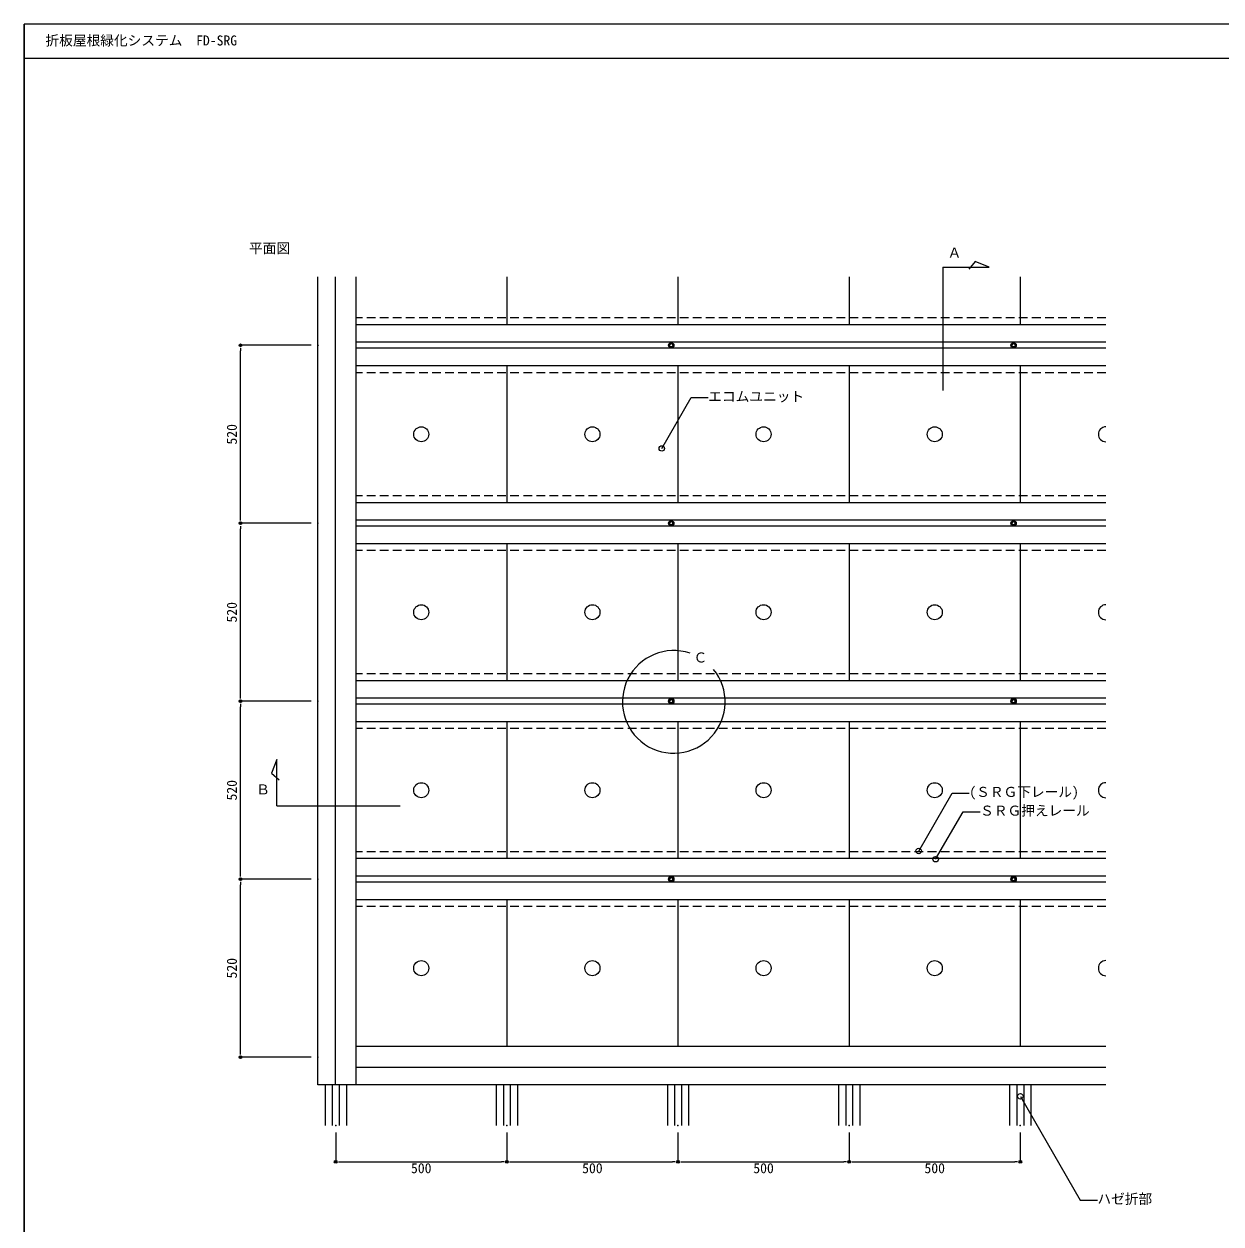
# Model space of a CAD drawing. Units: millimetres, scale not verified. Extents: x -3947 to 3947, y -2774 to 2774.
# Drawn here: x -3947 to -450, y -732 to 2774 of the extents above; entities that cross this region are included whole.
import ezdxf
from ezdxf.enums import TextEntityAlignment as Align

# ---------------------------------------------------------------- set-up
doc = ezdxf.new("R2010")
doc.units = ezdxf.units.MM
doc.header["$LTSCALE"] = 2
doc.header["$PDMODE"] = 32
doc.header["$PDSIZE"] = 0.4
doc.linetypes.add('USER1', pattern=[19.05, 12.7, -6.35])
for name, color, linetype, lineweight in [('0-0_0', 7, 'Continuous', 20), ('0-1_WAKU', 7, 'Continuous', 18), ('0-3_MOJI', 7, 'Continuous', 18), ('0-4_sunpo', 7, 'Continuous', 20), ('0-5_ecom', 7, 'Continuous', 20), ('0-6_KANAMONO', 4, 'Continuous', 18), ('0-7_KANAMONO_SCREW', 4, 'Continuous', 18), ('0-A_00post', 7, 'Continuous', 18)]:
    doc.layers.add(name, color=color, linetype=linetype, lineweight=lineweight)
doc.layers.add('0-2_DEFPOINTS', color=7, linetype='Continuous')
doc.styles.add('ＭＳ ゴシック', font='')
doc.styles.get('ＭＳ ゴシック').set_extended_font_data('MS Gothic')

# ---------------------------------------------------------------- blocks, each defined once
blk = doc.blocks.new('_Dot')
at = {"layer": '0-0_0'}
for p, q in [((-0.5, 0), (-1, 0)), ((0.25, 0), (-0.25, 0))]:
    blk.add_line(p, q, dxfattribs=at)
blk.add_circle((0, 0), 0.25, dxfattribs=at)
blk = doc.blocks.new('D2')
at = {"layer": '0-2_DEFPOINTS'}
for p in [(1159.678, 2508.725), (1659.678, 2508.725), (1659.678, 2402.899)]:
    blk.add_point(p, dxfattribs=at)
at = {"layer": '0-4_sunpo'}
for p, q in [((1159.678, 2488.725), (1159.678, 2402.899)), ((1659.678, 2488.725), (1659.678, 2402.899)), ((1175.678, 2402.899), (1643.678, 2402.899))]:
    blk.add_line(p, q, dxfattribs=at)
at = {"layer": '0-4_sunpo', "xscale": 16, "yscale": 16, "rotation": 180}
blk.add_blockref('_Dot', (1159.678, 2402.899), dxfattribs=at)
at = {"layer": '0-4_sunpo', "xscale": 16, "yscale": 16}
blk.add_blockref('_Dot', (1659.678, 2402.899), dxfattribs=at)
at = {"layer": '0-4_sunpo', "style": 'ＭＳ ゴシック'}
blk.add_text('500', height=29.33, dxfattribs=at).set_placement((1379.678, 2360.899), align=Align.BOTTOM_LEFT)
blk = doc.blocks.new('D3')
at = {"layer": '0-2_DEFPOINTS'}
for p in [(1659.678, 2508.725), (2159.678, 2508.725), (2159.678, 2402.899)]:
    blk.add_point(p, dxfattribs=at)
at = {"layer": '0-4_sunpo'}
for p, q in [((1659.678, 2488.725), (1659.678, 2402.899)), ((2159.678, 2488.725), (2159.678, 2402.899)), ((1675.678, 2402.899), (2143.678, 2402.899))]:
    blk.add_line(p, q, dxfattribs=at)
at = {"layer": '0-4_sunpo', "xscale": 16, "yscale": 16, "rotation": 180}
blk.add_blockref('_Dot', (1659.678, 2402.899), dxfattribs=at)
at = {"layer": '0-4_sunpo', "xscale": 16, "yscale": 16}
blk.add_blockref('_Dot', (2159.678, 2402.899), dxfattribs=at)
at = {"layer": '0-4_sunpo', "style": 'ＭＳ ゴシック'}
blk.add_text('500', height=29.33, dxfattribs=at).set_placement((1879.678, 2360.899), align=Align.BOTTOM_LEFT)
blk = doc.blocks.new('D4')
at = {"layer": '0-2_DEFPOINTS'}
for p in [(2159.678, 2508.725), (2659.678, 2508.725), (2659.678, 2402.899)]:
    blk.add_point(p, dxfattribs=at)
at = {"layer": '0-4_sunpo'}
for p, q in [((2159.678, 2488.725), (2159.678, 2402.899)), ((2659.678, 2488.725), (2659.678, 2402.899)), ((2175.678, 2402.899), (2643.678, 2402.899))]:
    blk.add_line(p, q, dxfattribs=at)
at = {"layer": '0-4_sunpo', "xscale": 16, "yscale": 16, "rotation": 180}
blk.add_blockref('_Dot', (2159.678, 2402.899), dxfattribs=at)
at = {"layer": '0-4_sunpo', "xscale": 16, "yscale": 16}
blk.add_blockref('_Dot', (2659.678, 2402.899), dxfattribs=at)
at = {"layer": '0-4_sunpo', "style": 'ＭＳ ゴシック'}
blk.add_text('500', height=29.33, dxfattribs=at).set_placement((2379.678, 2360.899), align=Align.BOTTOM_LEFT)
blk = doc.blocks.new('D5')
at = {"layer": '0-2_DEFPOINTS'}
for p in [(2659.678, 2508.725), (3159.678, 2508.725), (3159.678, 2402.899)]:
    blk.add_point(p, dxfattribs=at)
at = {"layer": '0-4_sunpo'}
for p, q in [((2659.678, 2488.725), (2659.678, 2402.899)), ((3159.678, 2488.725), (3159.678, 2402.899)), ((2675.678, 2402.899), (3143.678, 2402.899))]:
    blk.add_line(p, q, dxfattribs=at)
at = {"layer": '0-4_sunpo', "xscale": 16, "yscale": 16, "rotation": 180}
blk.add_blockref('_Dot', (2659.678, 2402.899), dxfattribs=at)
at = {"layer": '0-4_sunpo', "xscale": 16, "yscale": 16}
blk.add_blockref('_Dot', (3159.678, 2402.899), dxfattribs=at)
at = {"layer": '0-4_sunpo', "style": 'ＭＳ ゴシック'}
blk.add_text('500', height=29.33, dxfattribs=at).set_placement((2879.678, 2360.899), align=Align.BOTTOM_LEFT)
blk = doc.blocks.new('D6')
at = {"layer": '0-2_DEFPOINTS'}
for p in [(881.688, 3748.725), (1107.878, 3748.725), (1107.878, 3228.725)]:
    blk.add_point(p, dxfattribs=at)
at = {"layer": '0-4_sunpo'}
for p, q in [((1087.878, 3748.725), (881.688, 3748.725)), ((881.688, 3244.725), (881.688, 3732.725)), ((1087.878, 3228.725), (881.688, 3228.725))]:
    blk.add_line(p, q, dxfattribs=at)
at = {"layer": '0-4_sunpo', "xscale": 16, "yscale": 16}
for p, rotation in [((881.688, 3748.725), 90), ((881.688, 3228.725), 270)]:
    blk.add_blockref('_Dot', p, dxfattribs=dict(at, rotation=rotation))
at = {"layer": '0-4_sunpo', "style": 'ＭＳ ゴシック'}
blk.add_text('520', height=29.33, rotation=90, dxfattribs=at).set_placement((879.688, 3458.725), align=Align.BOTTOM_LEFT)
blk = doc.blocks.new('D7')
at = {"layer": '0-2_DEFPOINTS'}
for p in [(881.688, 4268.725), (1107.878, 4268.725), (1107.878, 3748.725)]:
    blk.add_point(p, dxfattribs=at)
at = {"layer": '0-4_sunpo'}
for p, q in [((1087.878, 4268.725), (881.688, 4268.725)), ((881.688, 3764.725), (881.688, 4252.725)), ((1087.878, 3748.725), (881.688, 3748.725))]:
    blk.add_line(p, q, dxfattribs=at)
at = {"layer": '0-4_sunpo', "xscale": 16, "yscale": 16}
for p, rotation in [((881.688, 4268.725), 90), ((881.688, 3748.725), 270)]:
    blk.add_blockref('_Dot', p, dxfattribs=dict(at, rotation=rotation))
at = {"layer": '0-4_sunpo', "style": 'ＭＳ ゴシック'}
blk.add_text('520', height=29.33, rotation=90, dxfattribs=at).set_placement((879.688, 3978.725), align=Align.BOTTOM_LEFT)
blk = doc.blocks.new('D8')
at = {"layer": '0-2_DEFPOINTS'}
for p in [(881.688, 4788.725), (1107.878, 4788.725), (1107.878, 4268.725)]:
    blk.add_point(p, dxfattribs=at)
at = {"layer": '0-4_sunpo'}
for p, q in [((1087.878, 4788.725), (881.688, 4788.725)), ((881.688, 4284.725), (881.688, 4772.725)), ((1087.878, 4268.725), (881.688, 4268.725))]:
    blk.add_line(p, q, dxfattribs=at)
at = {"layer": '0-4_sunpo', "xscale": 16, "yscale": 16}
for p, rotation in [((881.688, 4788.725), 90), ((881.688, 4268.725), 270)]:
    blk.add_blockref('_Dot', p, dxfattribs=dict(at, rotation=rotation))
at = {"layer": '0-4_sunpo', "style": 'ＭＳ ゴシック'}
blk.add_text('520', height=29.33, rotation=90, dxfattribs=at).set_placement((879.688, 4498.725), align=Align.BOTTOM_LEFT)
blk = doc.blocks.new('D9')
at = {"layer": '0-2_DEFPOINTS'}
for p in [(881.688, 3228.725), (1107.878, 3228.725), (1107.878, 2708.725)]:
    blk.add_point(p, dxfattribs=at)
at = {"layer": '0-4_sunpo'}
for p, q in [((1087.878, 3228.725), (881.688, 3228.725)), ((881.688, 2724.725), (881.688, 3212.725)), ((1087.878, 2708.725), (881.688, 2708.725))]:
    blk.add_line(p, q, dxfattribs=at)
at = {"layer": '0-4_sunpo', "xscale": 16, "yscale": 16}
for p, rotation in [((881.688, 3228.725), 90), ((881.688, 2708.725), 270)]:
    blk.add_blockref('_Dot', p, dxfattribs=dict(at, rotation=rotation))
at = {"layer": '0-4_sunpo', "style": 'ＭＳ ゴシック'}
blk.add_text('520', height=29.33, rotation=90, dxfattribs=at).set_placement((879.688, 2938.725), align=Align.BOTTOM_LEFT)

msp = doc.modelspace()

# ---------------------------------------------------------------- linework, layer by layer
at = {"layer": '0-1_WAKU'}
for p, q in [((-3947.066, -2298.655), (-3947.066, 2774.345)), ((-3947.066, 2674.345), (3947.434, 2674.345))]:
    msp.add_line(p, q, dxfattribs=at)
msp.add_lwpolyline([(-3947.066, -2773.655), (3947.434, -2773.655), (3947.434, 2774.345), (-3947.066, 2774.345)], close=True, dxfattribs=at)
at = {"layer": '0-3_MOJI'}
for p, q in [((-1167.97, 2080.161), (-1186.519, 2057.902)), ((-1127.686, 2063.88), (-1167.97, 2080.161)), ((-1262.722, 2063.88), (-1262.722, 1703.785)), ((-1262.722, 2063.88), (-1127.686, 2063.88)), ((-3208.091, 490.117), (-2847.996, 490.117))]:
    msp.add_line(p, q, dxfattribs=at)
for points in [[(-2083.872, 1534.048), (-1998.103, 1682.604), (-1948.103, 1682.604)], [(-3208.091, 490.117), (-3208.091, 625.153), (-3224.372, 584.869), (-3202.113, 566.32)], [(-1333.316, 357.719), (-1235.502, 527.137), (-1185.502, 527.137)], [(-1283.784, 333.941), (-1203.872, 472.352), (-1153.872, 472.352)], [(-1036.285, -358.972), (-861.285, -662.081), (-811.285, -662.081)]]:
    msp.add_lwpolyline(points, dxfattribs=at)
for centre in [(-2083.872, 1534.048), (-1333.316, 357.719), (-1283.784, 333.941), (-1036.285, -358.972)]:
    msp.add_circle(centre, 8, dxfattribs=at)
msp.add_arc((-2048.851, 793.588), 150, 71.54415, 39.29216, dxfattribs=at)
at = {"layer": '0-5_ecom', "color": 2, "lineweight": 18}
for p, q in [((-2536.522, 2035.497), (-2536.522, 1895.497)), ((-2036.522, 2035.497), (-2036.522, 1895.497)), ((-1536.522, 2035.497), (-1536.522, 1895.497)), ((-1036.522, 2035.497), (-1036.522, 1895.497)), ((-2536.522, 1775.497), (-2536.522, 1375.497)), ((-2036.522, 1775.497), (-2036.522, 1375.497)), ((-1536.522, 1775.497), (-1536.522, 1375.497)), ((-1036.522, 1775.497), (-1036.522, 1375.497)), ((-2536.522, 1255.497), (-2536.522, 855.497)), ((-2036.522, 1255.497), (-2036.522, 855.497)), ((-1536.522, 1255.497), (-1536.522, 855.497)), ((-1036.522, 1255.497), (-1036.522, 855.497)), ((-2536.522, 735.497), (-2536.522, 335.497)), ((-2036.522, 735.497), (-2036.522, 335.497)), ((-1536.522, 735.497), (-1536.522, 335.497)), ((-1036.522, 735.497), (-1036.522, 335.497)), ((-2536.522, 215.497), (-2536.522, -213.303)), ((-2036.522, 215.497), (-2036.522, -213.303)), ((-1536.522, 215.497), (-1536.522, -213.303)), ((-1036.522, 215.497), (-1036.522, -213.303))]:
    msp.add_line(p, q, dxfattribs=at)
for centre in [(-2786.522, 1575.497), (-2286.522, 1575.497), (-1786.522, 1575.497), (-1286.522, 1575.497), (-2786.522, 1055.497), (-2286.522, 1055.497), (-1786.522, 1055.497), (-1286.522, 1055.497), (-2786.522, 535.497), (-2286.522, 535.497), (-1786.522, 535.497), (-1286.522, 535.497), (-2786.522, 15.497), (-2286.522, 15.497), (-1786.522, 15.497), (-1286.522, 15.497)]:
    msp.add_circle(centre, 22, dxfattribs=at)
for centre in [(-786.522, 1575.497), (-786.522, 1055.497), (-786.522, 535.497), (-786.522, 15.497)]:
    msp.add_arc(centre, 22, 90, 270, dxfattribs=at)
at = {"layer": '0-6_KANAMONO'}
for p, q in [((-3088.322, -325.303), (-3088.322, 2035.497)), ((-3037.322, -325.303), (-3037.322, 2035.497)), ((-2976.322, -325.303), (-2976.322, 2035.497)), ((-786.522, 1895.497), (-2976.322, 1895.497)), ((-786.522, 1844.297), (-2976.322, 1844.297)), ((-786.522, 1826.697), (-2976.322, 1826.697)), ((-786.522, 1775.497), (-2976.322, 1775.497)), ((-786.522, 1375.497), (-2976.322, 1375.497)), ((-786.522, 1324.297), (-2976.322, 1324.297)), ((-786.522, 1306.697), (-2976.322, 1306.697)), ((-786.522, 1255.497), (-2976.322, 1255.497)), ((-786.522, 855.497), (-2976.322, 855.497)), ((-786.522, 804.297), (-2976.322, 804.297)), ((-786.522, 786.697), (-2976.322, 786.697)), ((-786.522, 735.497), (-2976.322, 735.497)), ((-786.522, 335.497), (-2976.322, 335.497)), ((-786.522, 284.297), (-2976.322, 284.297)), ((-786.522, 266.697), (-2976.322, 266.697)), ((-786.522, 215.497), (-2976.322, 215.497)), ((-786.522, -213.303), (-2976.322, -213.303)), ((-786.522, -274.303), (-2976.322, -274.303)), ((-786.522, -325.303), (-3088.322, -325.303)), ((-3067.655, -325.303), (-3067.655, -444.503)), ((-3046.522, -325.303), (-3046.522, -444.503)), ((-3026.522, -325.303), (-3026.522, -444.503)), ((-3005.389, -325.303), (-3005.389, -444.503)), ((-2567.655, -325.303), (-2567.655, -444.503)), ((-2546.522, -325.303), (-2546.522, -444.503)), ((-2526.522, -325.303), (-2526.522, -444.503)), ((-2505.389, -325.303), (-2505.389, -444.503)), ((-2067.655, -325.303), (-2067.655, -444.503)), ((-2046.522, -325.303), (-2046.522, -444.503)), ((-2026.522, -325.303), (-2026.522, -444.503)), ((-2005.389, -325.303), (-2005.389, -444.503)), ((-1567.655, -325.303), (-1567.655, -444.503)), ((-1546.522, -325.303), (-1546.522, -444.503)), ((-1526.522, -325.303), (-1526.522, -444.503)), ((-1505.389, -325.303), (-1505.389, -444.503)), ((-1067.655, -325.303), (-1067.655, -444.503)), ((-1046.522, -325.303), (-1046.522, -444.503)), ((-1026.522, -325.303), (-1026.522, -444.503)), ((-1005.389, -325.303), (-1005.389, -444.503))]:
    msp.add_line(p, q, dxfattribs=at)
at = {"layer": '0-6_KANAMONO', "linetype": 'USER1'}
for p, q in [((-786.522, 1915.497), (-2976.322, 1915.497)), ((-786.522, 1755.497), (-2976.322, 1755.497)), ((-786.522, 1395.497), (-2976.322, 1395.497)), ((-786.522, 1235.497), (-2976.322, 1235.497)), ((-786.522, 875.497), (-2976.322, 875.497)), ((-786.522, 715.497), (-2976.322, 715.497)), ((-786.522, 355.497), (-2976.322, 355.497)), ((-786.522, 195.497), (-2976.322, 195.497))]:
    msp.add_line(p, q, dxfattribs=at)
at = {"layer": '0-6_KANAMONO'}
for centre in [(-2056.278, 1835.497), (-1056.278, 1835.497), (-2056.278, 1315.497), (-1056.278, 1315.497), (-2056.278, 795.497), (-1056.278, 795.497), (-2056.278, 275.497), (-1056.278, 275.497)]:
    msp.add_circle(centre, 8, dxfattribs=at)
at = {"layer": '0-7_KANAMONO_SCREW'}
for points in [[(-2059.165, 1840.497), (-2062.052, 1835.497), (-2059.165, 1830.497), (-2053.392, 1830.497), (-2050.505, 1835.497), (-2053.392, 1840.497)], [(-1059.165, 1840.497), (-1062.052, 1835.497), (-1059.165, 1830.497), (-1053.392, 1830.497), (-1050.505, 1835.497), (-1053.392, 1840.497)], [(-2059.165, 1320.497), (-2062.052, 1315.497), (-2059.165, 1310.497), (-2053.392, 1310.497), (-2050.505, 1315.497), (-2053.392, 1320.497)], [(-1059.165, 1320.497), (-1062.052, 1315.497), (-1059.165, 1310.497), (-1053.392, 1310.497), (-1050.505, 1315.497), (-1053.392, 1320.497)], [(-2059.165, 800.497), (-2062.052, 795.497), (-2059.165, 790.497), (-2053.392, 790.497), (-2050.505, 795.497), (-2053.392, 800.497)], [(-1059.165, 800.497), (-1062.052, 795.497), (-1059.165, 790.497), (-1053.392, 790.497), (-1050.505, 795.497), (-1053.392, 800.497)], [(-2059.165, 280.497), (-2062.052, 275.497), (-2059.165, 270.497), (-2053.392, 270.497), (-2050.505, 275.497), (-2053.392, 280.497)], [(-1059.165, 280.497), (-1062.052, 275.497), (-1059.165, 270.497), (-1053.392, 270.497), (-1050.505, 275.497), (-1053.392, 280.497)]]:
    msp.add_lwpolyline(points, close=True, dxfattribs=at)
for centre in [(-2056.278, 1835.497), (-1056.278, 1835.497), (-2056.278, 1315.497), (-1056.278, 1315.497), (-2056.278, 795.497), (-1056.278, 795.497), (-2056.278, 275.497), (-1056.278, 275.497)]:
    msp.add_circle(centre, 4.9, dxfattribs=at)
at = {"layer": '0-A_00post'}
msp.add_line((-3947.066, 2774.345), (-3947.066, -2298.655), dxfattribs=at)

# ---------------------------------------------------------------- block references
at = {"layer": '0-4_sunpo'}
for name in ['D8', 'D7', 'D6', 'D9', 'D2', 'D3', 'D4', 'D5']:
    msp.add_blockref(name, (-4196.2, -2953.229), dxfattribs=at)

# ---------------------------------------------------------------- texts
at = {"layer": '0-1_WAKU', "style": 'ＭＳ ゴシック'}
msp.add_text('折板屋根緑化システム\u3000FD-SRG', height=29.33, dxfattribs=at).set_placement((-3884.308, 2702.776), align=Align.BOTTOM_LEFT)
at = {"layer": '0-3_MOJI', "style": 'ＭＳ ゴシック'}
for s, p in [('平面図\u3000', (-3289.83, 2095.996)), ('Ａ', (-1248.874, 2083.001)), ('エコムユニット', (-1948.103, 1662.604)), ('Ｃ', (-1991.11, 899.895)), ('Ｂ', (-3268.75, 514.234)), ('(ＳＲＧ下レール)', (-1185.502, 507.137)), ('ＳＲＧ押えレール', (-1153.872, 452.352)), ('ハゼ折部', (-811.285, -682.081))]:
    msp.add_text(s, height=29.33, dxfattribs=at).set_placement(p, align=Align.BOTTOM_LEFT)

doc.saveas('drawing.dxf')
